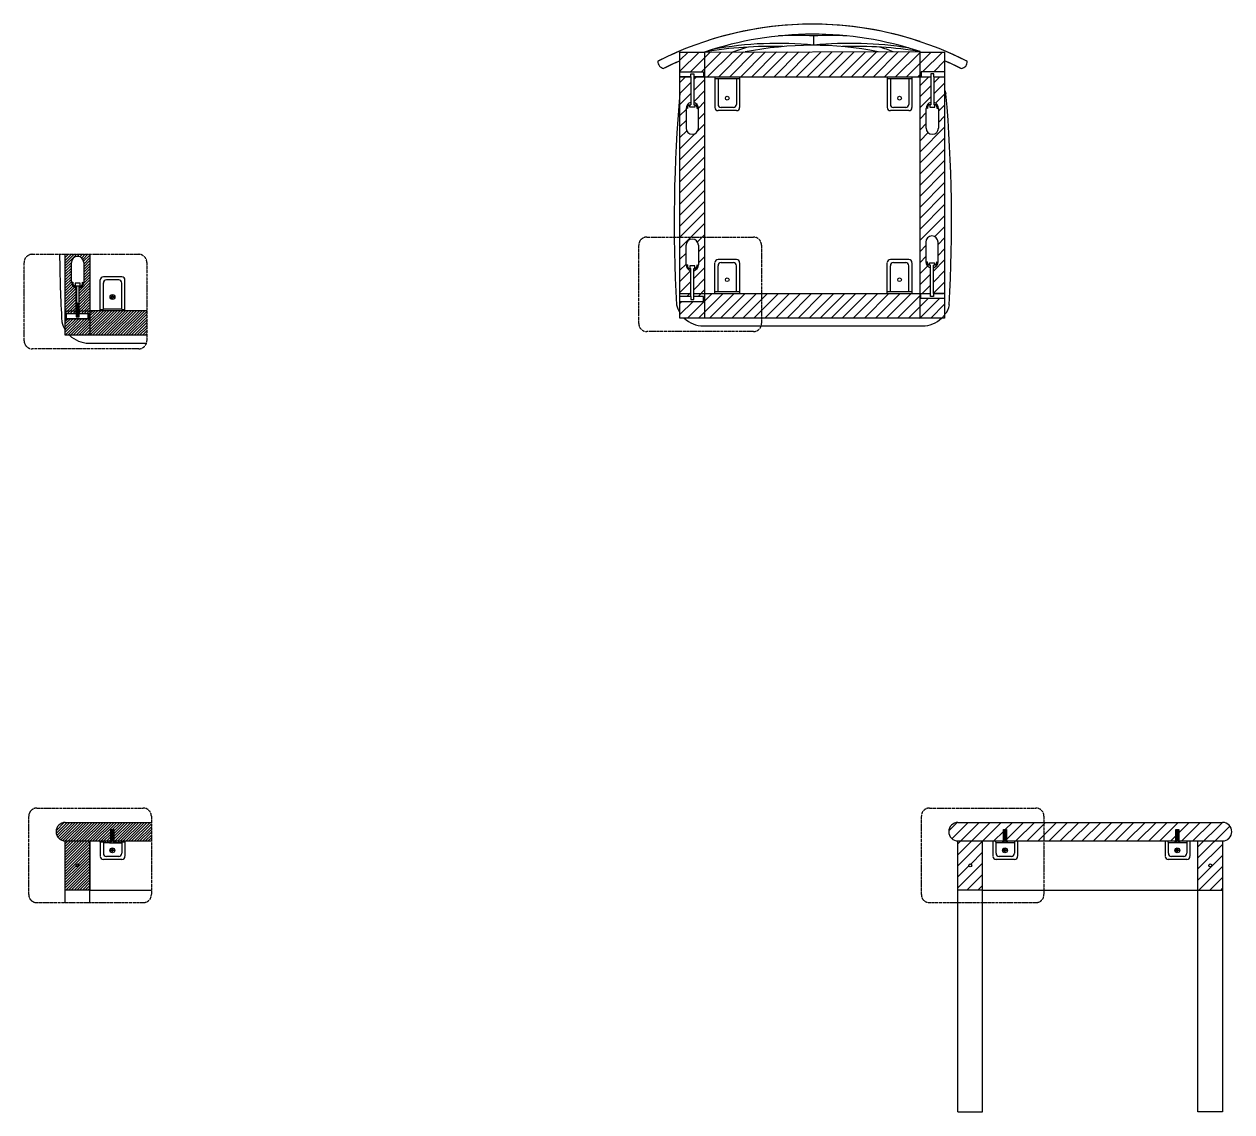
# Model space of a CAD drawing. Header units: millimetres. Extents: x 23410 to 35283, y 8513 to 12646.
# Drawn here: x 30208 to 32170, y 10312 to 12078 of the extents above; entities that cross this region are included whole.
import ezdxf

# ---------------------------------------------------------------- set-up
doc = ezdxf.new("R2010")
doc.units = ezdxf.units.MM
doc.linetypes.add('ACAD_ISO04W100', pattern=[30, 24, -3, 0, -3])
for name, color, linetype in [('A-ELEV-MBE', 7, 'Continuous'), ('A-SECT-MCUT', 7, 'Continuous'), ('IF-DETL', 4, 'Continuous'), ('IF-FURN', 7, 'Continuous'), ('Layer1', 1, 'Continuous'), ('Layer2', 8, 'Continuous'), ('linee sezione', 3, 'ACAD_ISO04W100')]:
    doc.layers.add(name, color=color, linetype=linetype)

msp = doc.modelspace()

# ---------------------------------------------------------------- hatches: boundary and pattern name
at = {"layer": 'IF-DETL'}
h = msp.add_hatch(dxfattribs=at)
h.set_pattern_fill('ANSI31', color=256)
h.paths.add_polyline_path([(30286.7, 11659.3), (30284.8, 11658.3, 0.31827), (30292.3, 11649.6), (30292.3, 11651.1, -0.346306)])
h = msp.add_hatch(dxfattribs=at)
h.set_pattern_fill('ANSI31', color=256, angle=90)
h.paths.add_polyline_path([(30304.7, 11658.3), (30302.7, 11659.3, -0.346306), (30297.1, 11651.1), (30297.1, 11649.6, 0.318271)])
h = msp.add_hatch(dxfattribs=at)
h.set_pattern_fill('ANSI31', color=256)
h.paths.add_polyline_path([(30407.1, 11572.8), (30407.1, 11612.8), (30314.7, 11612.8), (30314.7, 11572.8)])
h = msp.add_hatch(dxfattribs=at)
h.set_pattern_fill('ANSI31', color=256, angle=90)
h.paths.add_polyline_path([(30336.5, 10751.6), (30331.5, 10751.6), (30331.5, 10749.6), (30336.5, 10749.6)])
h.paths.add_polyline_path([(30348.6, 10751.6), (30336.5, 10751.6), (30336.5, 10749.6), (30336.5, 10748.6), (30346.4, 10748.6), (30346.4, 10749.5), (30348.5, 10749.5), (30348.6, 10749.6)])
h.paths.add_polyline_path([(30366.5, 10751.6), (30353.6, 10751.6), (30353.6, 10749.6), (30353.7, 10749.5), (30355.8, 10749.5), (30355.8, 10748.6), (30366.5, 10748.6), (30366.5, 10749.6)])
h.paths.add_polyline_path([(30371.5, 10751.6), (30366.5, 10751.6), (30366.5, 10749.6), (30371.4, 10749.6), (30371.5, 10749.7)])

# ---------------------------------------------------------------- linework, layer by layer
at = {"layer": 'A-ELEV-MBE'}
for p, q in [((31290.9, 11992.8), (31274.8, 11992.8)), ((31309.8, 11992.8), (31295.7, 11992.8)), ((31311.3, 11999.3), (31311.3, 11994.3)), ((31665.3, 11999.3), (31665.3, 11994.3)), ((31666.8, 11992.8), (31680.8, 11992.8)), ((31685.7, 11992.8), (31701.8, 11992.8)), ((31290.9, 11635.8), (31274.8, 11635.8)), ((31309.8, 11635.8), (31295.7, 11635.8)), ((31664.7, 11634.3), (31664.7, 11639.3)), ((31666.2, 11640.8), (31680.3, 11640.8)), ((31685.1, 11640.8), (31701.2, 11640.8)), ((31311.3, 11629.3), (31311.3, 11634.3)), ((30274.7, 11611.3), (30274.7, 11606.3)), ((30292.3, 11607.8), (30276.2, 11607.8)), ((30311.2, 11599.8), (30276.2, 11599.8)), ((30285.9, 11612.8), (30292.3, 11612.8)), ((30297.1, 11612.7), (30303.4, 11612.8)), ((30311.2, 11607.8), (30297.1, 11607.8)), ((30312.7, 11601.3), (30312.7, 11606.3)), ((31764.9, 10671.6), (31724.9, 10671.6))]:
    msp.add_line(p, q, dxfattribs=at)
at = {"layer": 'A-SECT-MCUT'}
msp.add_line((32114.9, 10671.6), (32154.9, 10671.6), dxfattribs=at)
at = {"layer": 'IF-DETL', "linetype": 'Continuous'}
for p, q in [((31273.3, 12019.6), (31286.5, 12032.8)), ((31273.3, 12001.7), (31304.4, 12032.8)), ((31290.4, 12000.8), (31322.4, 12032.8)), ((31313.3, 12005.7), (31340.4, 12032.9)), ((31318.3, 11992.8), (31358.4, 12032.9)), ((31336.3, 11992.8), (31376.4, 12033)), ((31354.3, 11992.8), (31394.4, 12033)), ((31372.2, 11992.8), (31412.4, 12033)), ((31390.2, 11992.8), (31430.4, 12033.1)), ((31408.1, 11992.8), (31448.4, 12033.1)), ((31426.1, 11992.8), (31466.5, 12033.2)), ((31444.1, 11992.8), (31484.5, 12033.2)), ((31462, 11992.8), (31502.5, 12033.3)), ((31480, 11992.8), (31520.5, 12033.3)), ((31497.9, 11992.8), (31538.5, 12033.3)), ((31515.9, 11992.8), (31556.5, 12033.4)), ((31533.9, 11992.8), (31574.5, 12033.4)), ((31551.8, 11992.8), (31592.5, 12033.5)), ((31569.8, 11992.8), (31610.5, 12033.5)), ((31587.7, 11992.8), (31628.5, 12033.6)), ((31605.7, 11992.8), (31646.5, 12033.6)), ((31623.7, 11992.8), (31663.3, 12032.4)), ((31641.6, 11992.8), (31681.6, 12032.8)), ((31663.3, 12032.4), (31663.7, 12032.8)), ((31667.6, 12000.8), (31699.6, 12032.8)), ((31685.5, 12000.8), (31703.3, 12018.6)), ((31273.3, 11983.7), (31282.4, 11992.8)), ((31295.7, 11988.2), (31300.4, 11992.8)), ((31308.4, 12000.8), (31313.3, 12005.7)), ((31659.6, 11992.8), (31663.3, 11996.5)), ((31663.3, 11996.5), (31665.3, 11998.5)), ((31663.3, 11978.6), (31677.5, 11992.8)), ((31685.7, 11983), (31695.5, 11992.8)), ((31273.3, 11965.7), (31290.9, 11983.4)), ((31295.7, 11970.2), (31313.3, 11987.8)), ((31295.7, 11952.3), (31313.3, 11969.8)), ((31663.3, 11960.6), (31680.8, 11978.2)), ((31685.7, 11965), (31703.3, 11982.6)), ((31273.3, 11947.8), (31290.9, 11965.4)), ((31303.3, 11941.9), (31313.3, 11951.9)), ((31663.3, 11942.6), (31680.8, 11960.2)), ((31688.5, 11949.8), (31703.3, 11964.7)), ((31273.3, 11929.8), (31283.3, 11939.8)), ((31303.3, 11923.9), (31313.3, 11933.9)), ((31663.3, 11924.7), (31673.3, 11934.6)), ((31693.3, 11936.7), (31703.3, 11946.7)), ((31273.3, 11911.9), (31283.3, 11921.9)), ((31302.2, 11904.8), (31313.3, 11915.9)), ((31663.3, 11906.7), (31673.3, 11916.7)), ((31663.3, 11870.8), (31703.3, 11910.8)), ((31693.3, 11918.7), (31703.3, 11928.8)), ((31273.3, 11893.9), (31284.4, 11905)), ((31273.3, 11875.9), (31297.9, 11900.6)), ((31273.3, 11858), (31313.3, 11898)), ((31663.3, 11888.8), (31676.6, 11902)), ((31663.3, 11852.8), (31703.3, 11892.8)), ((31273.3, 11840), (31313.3, 11880)), ((31663.3, 11834.9), (31703.3, 11874.9)), ((31273.3, 11822), (31313.3, 11862)), ((31663.3, 11816.9), (31703.3, 11856.9)), ((31273.3, 11804.1), (31313.3, 11844.1)), ((31663.3, 11799), (31703.3, 11839)), ((31273.3, 11786.1), (31313.3, 11826.1)), ((31663.3, 11781), (31703.3, 11821)), ((31273.3, 11768.2), (31313.3, 11808.2)), ((31663.3, 11763), (31703.3, 11803)), ((31273.3, 11750.2), (31313.3, 11790.2)), ((31663.3, 11745.1), (31703.3, 11785.1)), ((31273.3, 11732.2), (31313.3, 11772.2)), ((31273.3, 11714.3), (31313.3, 11754.3)), ((31663.3, 11727.1), (31703.3, 11767.1)), ((31301.7, 11724.7), (31313.3, 11736.3)), ((31687.2, 11733.1), (31703.3, 11749.2)), ((31303.3, 11708.4), (31313.3, 11718.4)), ((31663.3, 11709.2), (31672.7, 11718.5)), ((31692.7, 11720.6), (31703.3, 11731.2)), ((30274.7, 11703.5), (30275.6, 11704.4)), ((30274.7, 11699), (30280.1, 11704.4)), ((30274.7, 11694.5), (30284.6, 11704.4)), ((30274.7, 11690), (30289.1, 11704.4)), ((30274.7, 11685.6), (30293.6, 11704.4)), ((30294.7, 11701.1), (30298, 11704.4)), ((30298.5, 11700.4), (30302.5, 11704.4)), ((30301.3, 11698.7), (30307, 11704.4)), ((30303.3, 11696.2), (30311.5, 11704.4)), ((30304.5, 11693), (30314.7, 11703.1)), ((30304.7, 11688.6), (30314.7, 11698.6)), ((30304.7, 11684.2), (30314.7, 11694.1)), ((31273.3, 11696.3), (31283.3, 11706.4)), ((31303.3, 11690.4), (31313.3, 11700.4)), ((31663.3, 11691.2), (31672.7, 11700.6)), ((31685.1, 11677.1), (31703.3, 11695.3)), ((31692.7, 11702.6), (31703.3, 11713.2)), ((30274.7, 11681.1), (30284.7, 11691.1)), ((30274.7, 11676.6), (30284.7, 11686.6)), ((30274.7, 11672.1), (30284.7, 11682.1)), ((30274.7, 11667.6), (30284.7, 11677.6)), ((30304.7, 11679.7), (30314.7, 11689.6)), ((30304.7, 11675.2), (30314.7, 11685.1)), ((30304.7, 11670.7), (30314.7, 11680.7)), ((30304.7, 11666.2), (30314.7, 11676.2)), ((31273.3, 11678.4), (31283.3, 11688.4)), ((31273.3, 11660.4), (31290.6, 11677.7)), ((31295.3, 11664.5), (31313.3, 11682.4)), ((31663.3, 11673.2), (31675.5, 11685.4)), ((31685.1, 11659.1), (31703.3, 11677.3)), ((30274.7, 11663.1), (30284.7, 11673.1)), ((30274.7, 11658.6), (30284.7, 11668.6)), ((30274.7, 11654.1), (30284.7, 11664.2)), ((30274.7, 11649.6), (30284.7, 11659.7)), ((30274.7, 11645.1), (30285.3, 11655.8)), ((30297.1, 11645.1), (30314.7, 11662.7)), ((30297.1, 11640.6), (30314.7, 11658.2)), ((30304.4, 11656.9), (30314.7, 11667.2)), ((30304.7, 11661.7), (30314.7, 11671.7)), ((31273.3, 11642.4), (31290.9, 11660.1)), ((31295.7, 11646.9), (31313.3, 11664.5)), ((31663.3, 11655.3), (31680.3, 11672.3)), ((31685.1, 11641.2), (31703.3, 11659.4)), ((30274.7, 11640.7), (30287, 11652.9)), ((30274.7, 11636.2), (30289.4, 11650.8)), ((30274.7, 11631.7), (30292.3, 11649.3)), ((30274.7, 11627.2), (30292.3, 11644.8)), ((30274.7, 11622.7), (30292.3, 11640.3)), ((30274.7, 11618.2), (30292.3, 11635.8)), ((30297.1, 11636.2), (30314.7, 11653.7)), ((30299.4, 11650.4), (30297.1, 11648.6)), ((30297.1, 11631.7), (30314.7, 11649.2)), ((30297.1, 11627.2), (30314.7, 11644.7)), ((30297.1, 11622.7), (30314.7, 11640.2)), ((30297.1, 11618.2), (30314.7, 11635.8)), ((31284.6, 11635.8), (31289.6, 11640.8)), ((31285.5, 11600.8), (31325.5, 11640.8)), ((31289.6, 11640.8), (31290.9, 11642.1)), ((31302.6, 11635.8), (31313.3, 11646.5)), ((31303.5, 11600.8), (31343.5, 11640.8)), ((31321.5, 11600.8), (31361.5, 11640.8)), ((31339.4, 11600.8), (31379.4, 11640.8)), ((31357.4, 11600.8), (31397.4, 11640.8)), ((31375.3, 11600.8), (31415.3, 11640.8)), ((31393.3, 11600.8), (31433.3, 11640.8)), ((31411.3, 11600.8), (31451.3, 11640.8)), ((31429.2, 11600.8), (31469.2, 11640.8)), ((31447.2, 11600.8), (31487.2, 11640.8)), ((31465.1, 11600.8), (31505.1, 11640.8)), ((31483.1, 11600.8), (31523.1, 11640.8)), ((31501.1, 11600.8), (31541.1, 11640.8)), ((31519, 11600.8), (31559, 11640.8)), ((31537, 11600.8), (31577, 11640.8)), ((31554.9, 11600.8), (31594.9, 11640.8)), ((31572.9, 11600.8), (31612.9, 11640.8)), ((31590.9, 11600.8), (31630.9, 11640.8)), ((31608.8, 11600.8), (31648.8, 11640.8)), ((31626.8, 11600.8), (31664.7, 11638.7)), ((31666.8, 11640.8), (31680.3, 11654.3)), ((31702.7, 11640.8), (31703.3, 11641.4)), ((30274.7, 11613.7), (30292.3, 11631.3)), ((30278.2, 11612.8), (30292.3, 11626.8)), ((30282.2, 11607.8), (30292.3, 11617.9)), ((30282.7, 11612.8), (30292.3, 11622.4)), ((30297.1, 11613.7), (30314.7, 11631.3)), ((30297.1, 11609.2), (30314.7, 11626.8)), ((30304.6, 11607.8), (30314.7, 11617.8)), ((30305.1, 11612.7), (30314.7, 11622.3)), ((31273.3, 11624.5), (31276.6, 11627.8)), ((31273.3, 11606.5), (31294.6, 11627.8)), ((31644.8, 11600.8), (31676.8, 11632.8)), ((31663.3, 11601.4), (31694.7, 11632.8)), ((31680.7, 11600.8), (31703.3, 11623.4)), ((30274.7, 11609.2), (30278.2, 11612.8)), ((30274.7, 11595.8), (30278.7, 11599.8)), ((30274.7, 11591.3), (30283.2, 11599.8)), ((30274.7, 11586.8), (30287.7, 11599.8)), ((30274.7, 11582.3), (30292.2, 11599.8)), ((30274.7, 11577.8), (30296.6, 11599.8)), ((30274.7, 11573.3), (30301.1, 11599.8)), ((30277.7, 11607.8), (30282.7, 11612.8)), ((30278.6, 11572.8), (30305.6, 11599.8)), ((30283.1, 11572.8), (30310.1, 11599.8)), ((30286.7, 11607.8), (30292.3, 11613.4)), ((30287.6, 11572.8), (30314.7, 11599.8)), ((30291.2, 11607.8), (30292.3, 11608.9)), ((30300.2, 11607.8), (30305.1, 11612.7)), ((30309.1, 11607.8), (30314.1, 11612.8)), ((30312.7, 11606.8), (30314.7, 11608.8)), ((30312.7, 11602.3), (30314.7, 11604.3)), ((30314.7, 11613.8), (30313.4, 11612.8)), ((31662.7, 11600.8), (31663.3, 11601.4)), ((31698.6, 11600.8), (31703.3, 11605.5)), ((30292.1, 11572.8), (30314.7, 11595.3)), ((30296.6, 11572.8), (30314.7, 11590.9)), ((30301.1, 11572.8), (30314.7, 11586.4)), ((30305.6, 11572.8), (30314.7, 11581.9)), ((30310.1, 11572.8), (30314.7, 11577.4)), ((30314.5, 11572.8), (30314.7, 11572.9)), ((30259.8, 10768.1), (30273.1, 10781.5)), ((30259.9, 10763.8), (30277.7, 10781.6)), ((30261, 10760.4), (30282.2, 10781.6)), ((30262.6, 10775.4), (30265.8, 10778.7)), ((30262.7, 10757.6), (30286.7, 10781.6)), ((30264.8, 10755.2), (30291.2, 10781.6)), ((30267.5, 10753.4), (30295.7, 10781.6)), ((30270.7, 10752.1), (30300.2, 10781.6)), ((30274.6, 10751.6), (30304.6, 10781.6)), ((30279.1, 10751.6), (30309.1, 10781.6)), ((30283.6, 10751.6), (30313.6, 10781.6)), ((30288.1, 10751.6), (30318.1, 10781.6)), ((30292.6, 10751.6), (30322.6, 10781.6)), ((30297.1, 10751.6), (30327.1, 10781.6)), ((30301.6, 10751.6), (30331.6, 10781.6)), ((30306.1, 10751.6), (30336.1, 10781.6)), ((30310.6, 10751.6), (30340.6, 10781.6)), ((30315.1, 10751.6), (30345.1, 10781.6)), ((30319.5, 10751.6), (30349.5, 10781.6)), ((30324, 10751.6), (30354, 10781.6)), ((30328.5, 10751.6), (30358.5, 10781.6)), ((30351.5, 10770.1), (30363, 10781.6)), ((30353.6, 10754.2), (30381, 10781.6)), ((30353.6, 10763.2), (30372, 10781.6)), ((30353.6, 10758.7), (30376.5, 10781.6)), ((30353.6, 10767.7), (30367.5, 10781.6)), ((30355.5, 10751.6), (30385.5, 10781.6)), ((30360, 10751.6), (30390, 10781.6)), ((30364.4, 10751.6), (30394.4, 10781.6)), ((30368.9, 10751.6), (30398.9, 10781.6)), ((30373.4, 10751.6), (30403.4, 10781.6)), ((30377.9, 10751.6), (30407.9, 10781.6)), ((30382.4, 10751.6), (30412.4, 10781.6)), ((30386.9, 10751.6), (30414.5, 10779.2)), ((30391.4, 10751.6), (30414.5, 10774.7)), ((31710, 10768), (31723.5, 10781.5)), ((31715.1, 10755.2), (31741.5, 10781.6)), ((31724.9, 10729.1), (31777.4, 10781.6)), ((31729.4, 10751.6), (31759.4, 10781.6)), ((31765.4, 10751.6), (31795.4, 10781.6)), ((31801.8, 10770.1), (31813.3, 10781.6)), ((31803.8, 10754.1), (31831.3, 10781.6)), ((31819.2, 10751.6), (31849.2, 10781.6)), ((31837.2, 10751.6), (31867.2, 10781.6)), ((31855.2, 10751.6), (31885.2, 10781.6)), ((31873.1, 10751.6), (31903.1, 10781.6)), ((31891.1, 10751.6), (31921.1, 10781.6)), ((31909.1, 10751.6), (31939.1, 10781.6)), ((31927, 10751.6), (31957, 10781.6)), ((31945, 10751.6), (31975, 10781.6)), ((31962.9, 10751.6), (31992.9, 10781.6)), ((31980.9, 10751.6), (32010.9, 10781.6)), ((31998.9, 10751.6), (32028.9, 10781.6)), ((32016.8, 10751.6), (32046.8, 10781.6)), ((32034.8, 10751.6), (32064.8, 10781.6)), ((32052.7, 10751.6), (32082.7, 10781.6)), ((32083.8, 10764.7), (32100.7, 10781.6)), ((32088.7, 10751.6), (32118.7, 10781.6)), ((32106.6, 10751.6), (32136.6, 10781.6)), ((32114.9, 10741.9), (32154.6, 10781.6)), ((32114.9, 10723.9), (32166.8, 10775.8)), ((30333, 10751.6), (30348.6, 10767.1)), ((30337.5, 10751.6), (30348.6, 10762.6)), ((30342, 10751.6), (30348.6, 10758.1)), ((30346.5, 10751.6), (30348.6, 10753.6)), ((30395.9, 10751.6), (30414.5, 10770.2)), ((30400.4, 10751.6), (30414.5, 10765.7)), ((30404.9, 10751.6), (30414.5, 10761.2)), ((30409.3, 10751.6), (30414.5, 10756.7)), ((31783.3, 10751.6), (31798.8, 10767)), ((32070.7, 10751.6), (32078.8, 10759.7)), ((32162.6, 10753.7), (32167.8, 10758.9)), ((30274.7, 10747.1), (30279.1, 10751.6)), ((30274.7, 10742.6), (30283.6, 10751.6)), ((30274.7, 10738.1), (30288.1, 10751.6)), ((30274.7, 10733.6), (30292.6, 10751.6)), ((30274.7, 10729.2), (30297.1, 10751.6)), ((30274.7, 10724.7), (30301.6, 10751.6)), ((30274.7, 10720.2), (30306.1, 10751.6)), ((30274.7, 10715.7), (30310.6, 10751.6)), ((30274.7, 10711.2), (30314.7, 10751.2)), ((30274.7, 10706.7), (30314.7, 10746.7)), ((30274.7, 10702.2), (30314.7, 10742.2)), ((30274.7, 10697.7), (30314.7, 10737.7)), ((30295.5, 10714.1), (30314.7, 10733.2)), ((30314.7, 10737.7), (30314.7, 10737.7)), ((30314.7, 10733.2), (30314.7, 10733.2)), ((30371.4, 10749.6), (30371.5, 10749.7)), ((30413.8, 10751.6), (30414.5, 10752.2)), ((31724.9, 10747), (31729.4, 10751.6)), ((31724.9, 10711.1), (31764.9, 10751.1)), ((31745.8, 10714.1), (31764.9, 10733.2)), ((32114.9, 10706), (32154.9, 10746)), ((30274.7, 10684.3), (30314.7, 10724.3)), ((30274.7, 10679.8), (30314.7, 10719.8)), ((30274.7, 10675.3), (30314.7, 10715.3)), ((30297, 10711), (30314.7, 10728.7)), ((30314.7, 10728.7), (30314.7, 10728.7)), ((30314.7, 10719.8), (30314.7, 10719.8)), ((30314.7, 10715.3), (30314.7, 10715.3)), ((31724.9, 10675.2), (31764.9, 10715.2)), ((32114.9, 10688), (32154.9, 10728)), ((30274.7, 10693.2), (30292.4, 10711)), ((30274.7, 10688.7), (30295.5, 10709.5)), ((30275.5, 10671.6), (30314.7, 10710.8)), ((30280, 10671.6), (30314.7, 10706.3)), ((30284.4, 10671.6), (30314.7, 10701.8)), ((30288.9, 10671.6), (30314.7, 10697.3)), ((30314.7, 10710.8), (30314.7, 10710.8)), ((31724.9, 10693.2), (31742.7, 10710.9)), ((31739.2, 10671.6), (31764.9, 10697.2)), ((32116.4, 10671.6), (32154.9, 10710.1)), ((30293.4, 10671.6), (30314.7, 10692.8)), ((30297.9, 10671.6), (30314.7, 10688.3)), ((30302.4, 10671.6), (30314.7, 10683.8)), ((30306.9, 10671.6), (30314.7, 10679.4)), ((30311.4, 10671.6), (30314.7, 10674.9)), ((30314.7, 10674.9), (30314.7, 10674.9)), ((31757.2, 10671.6), (31764.9, 10679.3)), ((32134.4, 10671.6), (32154.9, 10692.1)), ((32152.3, 10671.6), (32154.9, 10674.1))]:
    msp.add_line(p, q, dxfattribs=at)
at = {"layer": 'IF-FURN'}
for p, q in [((31273.3, 12032.8), (31313.3, 12032.8)), ((31273.3, 11992.8), (31273.3, 12032.8)), ((31313.3, 12032.8), (31663.3, 12033.6)), ((31313.3, 12032.8), (31313.3, 12018)), ((31313.3, 12032.8), (31313.3, 11600.8)), ((31313.3, 12032.8), (31313.3, 11992.8)), ((31663.3, 11600.8), (31663.3, 12033.7)), ((31663.3, 12032.8), (31703.3, 12032.8)), ((31663.3, 11992.8), (31663.3, 12032.8)), ((31703.3, 12032.8), (31703.3, 11992.8)), ((31273.3, 11600.8), (31273.3, 12018.3)), ((31703.3, 12018.6), (31703.3, 11600.8)), ((31273.3, 11992.8), (31290.9, 11992.8)), ((31290.9, 11992.8), (31273.3, 11992.8)), ((31273.4, 12000.8), (31311.3, 12000.8)), ((31290.9, 11992.8), (31290.9, 11951)), ((31313.3, 11992.8), (31295.7, 11992.8)), ((31295.7, 11992.8), (31295.7, 11951)), ((31295.7, 11992.8), (31680.8, 11992.8)), ((31311.3, 12000.8), (31311.3, 11992.8)), ((31703.2, 12000.8), (31665.3, 12000.8)), ((31665.3, 12000.8), (31665.3, 11992.8)), ((31680.8, 11992.8), (31680.8, 11951)), ((31685.7, 11992.8), (31685.7, 11951)), ((31685.7, 11992.8), (31703.3, 11992.8)), ((31283.3, 11941.3), (31283.3, 11909.4)), ((31303.3, 11909.4), (31303.3, 11941.3)), ((31673.3, 11909.4), (31673.3, 11941.3)), ((31693.3, 11941.3), (31693.3, 11909.4)), ((31283.3, 11687.3), (31283.3, 11719.2)), ((31303.3, 11719.2), (31303.3, 11687.3)), ((31672.7, 11724.2), (31672.7, 11692.3)), ((31692.7, 11692.3), (31692.7, 11724.2)), ((30274.7, 11572.8), (30274.7, 11704.4)), ((30314.7, 11704.4), (30314.7, 11572.8)), ((30284.7, 11659.3), (30284.7, 11691.1)), ((30304.7, 11691.1), (30304.7, 11659.3)), ((31290.9, 11635.8), (31290.9, 11677.6)), ((31295.7, 11635.8), (31295.7, 11677.6)), ((31680.3, 11640.8), (31680.3, 11682.6)), ((31685.1, 11640.8), (31685.1, 11682.6)), ((30292.3, 11607.8), (30292.3, 11649.6)), ((30297.1, 11607.8), (30297.1, 11649.6)), ((31273.3, 11640.8), (31290.9, 11640.8)), ((31274.8, 11635.8), (31273.3, 11635.8)), ((31295.7, 11640.8), (31680.3, 11640.8)), ((31311.3, 11635.8), (31309.8, 11635.8)), ((31311.3, 11627.8), (31311.3, 11635.8)), ((31664.7, 11632.8), (31664.7, 11640.8)), ((31703.3, 11640.8), (31685.1, 11640.8)), ((31273.4, 11627.8), (31311.3, 11627.8)), ((31702.6, 11632.8), (31664.7, 11632.8)), ((30274.7, 11612.8), (30292.3, 11612.8)), ((30276.2, 11607.8), (30274.7, 11607.8)), ((30274.8, 11599.8), (30312.7, 11599.8)), ((30297.1, 11612.7), (30314.7, 11612.8)), ((30312.7, 11607.8), (30311.2, 11607.8)), ((30312.7, 11599.8), (30312.7, 11607.8)), ((30407.1, 11612.8), (30314.7, 11612.8)), ((31703.3, 11600.8), (31273.3, 11600.8)), ((30407.1, 11572.8), (30274.7, 11572.8)), ((30274.7, 10781.6), (30414.5, 10781.6)), ((31724.9, 10781.6), (32154.9, 10781.6)), ((30348.6, 10769.3), (30348.6, 10770.1)), ((30348.6, 10770.1), (30353.6, 10770.1)), ((30348.6, 10751.6), (30348.6, 10769.3)), ((30353.6, 10770.1), (30353.6, 10751.6)), ((31798.8, 10769.3), (31798.8, 10770.1)), ((31798.8, 10770.1), (31803.8, 10770.1)), ((31798.8, 10751.6), (31798.8, 10769.3)), ((31803.8, 10770.1), (31803.8, 10751.6)), ((32078.8, 10769.3), (32078.8, 10770.1)), ((32078.8, 10770.1), (32083.8, 10770.1)), ((32078.8, 10751.6), (32078.8, 10769.3)), ((32083.8, 10770.1), (32083.8, 10751.6)), ((30274.7, 10671.6), (30274.7, 10751.6)), ((30274.7, 10751.6), (30348.6, 10751.6)), ((30314.7, 10751.6), (30348.6, 10751.6)), ((30314.7, 10671.6), (30314.7, 10751.6)), ((30314.7, 10751.6), (30314.7, 10671.6)), ((30353.6, 10751.6), (30414.5, 10751.6)), ((30353.6, 10751.6), (30414.5, 10751.6)), ((31724.9, 10311.6), (31724.9, 10751.6)), ((31724.9, 10751.6), (31798.8, 10751.6)), ((31764.9, 10311.6), (31764.9, 10751.6)), ((31803.8, 10751.6), (32078.8, 10751.6)), ((32083.8, 10751.6), (32154.9, 10751.6)), ((32114.9, 10311.6), (32114.9, 10751.6)), ((32154.9, 10751.6), (32154.9, 10311.6)), ((30314.7, 10671.6), (30274.7, 10671.6)), ((31724.9, 10311.6), (31764.9, 10311.6)), ((32154.9, 10311.6), (32114.9, 10311.6))]:
    msp.add_line(p, q, dxfattribs=at)
for points in [[(30274.7, 10751.6), (30348.6, 10751.6)], [(30353.6, 10751.6), (30414.5, 10751.6)]]:
    msp.add_lwpolyline(points, dxfattribs=at)
for centre in [(30294.7, 10711.8), (31744.9, 10711.8), (32134.9, 10711.8)]:
    msp.add_circle(centre, 2.41, dxfattribs=at)
for centre, radius, start, end in [((31293.3, 11941.3), 10, 103.9585, 180), ((31293.3, 11941.3), 10, 0, 76.0416), ((31683.3, 11941.3), 10, 103.9584, 180), ((31683.3, 11941.3), 10, 0, 76.0415), ((31293.3, 11909.4), 10, 180, 0), ((31683.3, 11909.4), 10, 180, 0), ((31682.7, 11724.2), 10, 0, 180), ((31293.3, 11719.2), 10, 0, 180), ((30294.7, 11691.1), 10, 0, 180), ((31293.3, 11687.3), 10, 180, 256.0415), ((31293.3, 11687.3), 10, 283.9584, 360), ((31682.7, 11692.3), 10, 180, 256.0416), ((31682.7, 11692.3), 10, 283.9585, 0), ((30294.7, 11659.3), 10, 180, 256.0415), ((30294.7, 11659.3), 10, 283.9584, 360), ((30274.7, 10766.6), 15, 90, 270), ((31724.9, 10766.6), 15, 90, 270), ((32154.9, 10766.6), 15, 270, 90)]:
    msp.add_arc(centre, radius, start, end, dxfattribs=at)
at = {"layer": 'Layer1'}
for p, q in [((31490.8, 12044.1), (31490.8, 12059.1)), ((31313.3, 12032.8), (31327.5, 12037.4)), ((31311.3, 11588), (31667.3, 11588)), ((30312.7, 11559.9), (30406.4, 11559.9)), ((30274.7, 10651.3), (30274.7, 10671.6)), ((30314.7, 10671.6), (30414.5, 10671.6)), ((30314.7, 10651.3), (30314.7, 10671.6)), ((30314.7, 10671.6), (30414.5, 10671.6)), ((31764.9, 10671.6), (32114.9, 10671.6))]:
    msp.add_line(p, q, dxfattribs=at)
for centre, radius, start, end in [((31488.3, 11524.5), 553.7, 63.0336, 116.9664), ((31488.7, 11524.5), 553.7, 71.6203, 108.4709), ((31489.5, 11513.4), 548.5, 71.5291, 108.742), ((31489.5, 11513.4), 548.5, 71.5336, 108.7416), ((31462, 11601.4), 458.6, 86.3915, 93.6085), ((31517.6, 11669.4), 390.6, 86.077, 93.923), ((31488.7, 11524.5), 553.7, 112.8964, 116.9664), ((31420.6, 11416.6), 625.5, 88.1676, 99.8816), ((31432.6, 11467.7), 579.3, 84.2275, 100.4448), ((31575.6, 11385), 683.3, 106.2309, 108.5266), ((31488.7, 11490.2), 553.7, 78.885, 101.388), ((31549.9, 11442.5), 604.5, 80.9998, 95.6037), ((31559.9, 11407.2), 634.9, 80.6324, 92.0248), ((31480.2, 11654.8), 403.6, 69.7739, 73.0999), ((31488.7, 11524.5), 553.7, 63.0336, 67.1974), ((31247.9, 12016.8), 10.4, 173.2533, 265.9558), ((31494, 11494.6), 568.6, 112.8402, 115.8189), ((31488.3, 11508.2), 553.7, 112.8447, 115.8589), ((31482.6, 11494.6), 568.6, 64.1811, 67.1598), ((31488.3, 11508.2), 553.7, 64.1411, 67.1503), ((31729.5, 12016.8), 10.4, 274.0442, 6.7467), ((31689, 11962.5), 16.7, 7.8692, 31.2536), ((33639.1, 11755.1), 2375.2, 174.8998, 183.1992), ((29313.1, 11755.6), 2401.5, 356.8235, 4.997), ((32640.5, 11727.1), 2375.2, 180.5461, 183.1992), ((31305.5, 11631.1), 38.8, 192.7259, 214.0493), ((31312.2, 11634), 46, 194.4084, 212.3669), ((31680, 11627.5), 31.4, 317.9285, 350.906), ((31312.2, 11634), 46, 226.1839, 268.9155), ((31666.4, 11634), 46, 271.0845, 313.8161), ((30306.9, 11603.1), 38.8, 192.7259, 214.0493), ((30313.6, 11606), 46, 194.4084, 212.3669), ((30313.6, 11606), 46, 226.1839, 268.9155)]:
    msp.add_arc(centre, radius, start, end, dxfattribs=at)
at = {"layer": 'Layer2'}
for p, q in [((31290.9, 11992.8), (31290.9, 11997.8)), ((31290.9, 11997.8), (31295.7, 11997.8)), ((31295.7, 11997.8), (31295.7, 11992.8)), ((31330.1, 11992.8), (31330.1, 11942.8)), ((31330.1, 11989.8), (31370.1, 11989.8)), ((31335.1, 11989.8), (31335.1, 11947.8)), ((31365.1, 11989.8), (31365.1, 11947.8)), ((31370.1, 11992.8), (31370.1, 11942.8)), ((31610.1, 11992.8), (31610.1, 11942.8)), ((31610.1, 11989.8), (31610.1, 11989.8)), ((31610.1, 11989.8), (31650.1, 11989.8)), ((31615.1, 11989.8), (31615.1, 11947.8)), ((31645.1, 11989.8), (31645.1, 11947.8)), ((31650.1, 11992.8), (31650.1, 11942.8)), ((31685.7, 11997.8), (31680.8, 11997.8)), ((31680.8, 11997.8), (31680.8, 11992.8)), ((31685.7, 11992.8), (31685.7, 11997.8)), ((31290.9, 11951), (31290.9, 11947.2)), ((31295.7, 11951), (31295.7, 11947.2)), ((31680.8, 11951), (31680.8, 11947.2)), ((31685.7, 11951), (31685.7, 11947.2)), ((31285.3, 11941.3), (31283.4, 11942.3)), ((31287.3, 11947.2), (31290.9, 11947.2)), ((31289.3, 11943.2), (31289.3, 11947.2)), ((31297.3, 11943.2), (31289.3, 11943.2)), ((31295.7, 11947.2), (31299.3, 11947.2)), ((31297.3, 11947.2), (31297.3, 11943.2)), ((31301.3, 11941.3), (31303.3, 11942.3)), ((31365.1, 11937.8), (31335.1, 11937.8)), ((31360.1, 11942.8), (31340.1, 11942.8)), ((31645.1, 11937.8), (31615.1, 11937.8)), ((31640.1, 11942.8), (31620.1, 11942.8)), ((31675.3, 11941.3), (31673.3, 11942.3)), ((31680.8, 11947.2), (31677.3, 11947.2)), ((31679.3, 11947.2), (31679.3, 11943.2)), ((31679.3, 11943.2), (31687.3, 11943.2)), ((31689.3, 11947.2), (31685.7, 11947.2)), ((31687.3, 11943.2), (31687.3, 11947.2)), ((31691.3, 11941.3), (31693.2, 11942.3)), ((31365.1, 11695.8), (31335.1, 11695.8)), ((31645.1, 11695.8), (31615.1, 11695.8)), ((31285.3, 11687.3), (31283.4, 11686.4)), ((31287.3, 11681.5), (31290.9, 11681.5)), ((31297.3, 11685.5), (31289.3, 11685.5)), ((31289.3, 11685.5), (31289.3, 11681.5)), ((31290.9, 11677.6), (31290.9, 11681.5)), ((31295.7, 11681.5), (31299.3, 11681.5)), ((31295.7, 11677.6), (31295.7, 11681.5)), ((31297.3, 11681.5), (31297.3, 11685.5)), ((31301.3, 11687.3), (31303.3, 11686.4)), ((31330.1, 11640.8), (31330.1, 11690.8)), ((31335.1, 11643.8), (31335.1, 11685.8)), ((31360.1, 11690.8), (31340.1, 11690.8)), ((31365.1, 11643.8), (31365.1, 11685.8)), ((31370.1, 11690.8), (31370.1, 11640.8)), ((31610.1, 11640.8), (31610.1, 11690.8)), ((31615.1, 11643.8), (31615.1, 11685.8)), ((31640.1, 11690.8), (31620.1, 11690.8)), ((31645.1, 11643.8), (31645.1, 11685.8)), ((31650.1, 11690.8), (31650.1, 11640.8)), ((31674.7, 11692.3), (31672.7, 11691.4)), ((31680.3, 11686.5), (31676.7, 11686.5)), ((31678.7, 11686.5), (31678.7, 11690.5)), ((31678.7, 11690.5), (31686.7, 11690.5)), ((31680.3, 11682.6), (31680.3, 11686.5)), ((31688.7, 11686.5), (31685.1, 11686.5)), ((31685.1, 11682.6), (31685.1, 11686.5)), ((31686.7, 11690.5), (31686.7, 11686.5)), ((31690.7, 11692.3), (31692.6, 11691.4)), ((30286.7, 11659.3), (30284.8, 11658.3)), ((30298.7, 11657.4), (30290.7, 11657.4)), ((30290.7, 11657.4), (30290.7, 11653.4)), ((30298.7, 11653.4), (30298.7, 11657.4)), ((30302.7, 11659.3), (30304.7, 11658.3)), ((30331.5, 11612.8), (30331.5, 11662.8)), ((30366.5, 11667.8), (30336.5, 11667.8)), ((30336.5, 11614.8), (30336.5, 11657.8)), ((30361.5, 11662.8), (30341.5, 11662.8)), ((30366.5, 11614.8), (30366.5, 11657.8)), ((30371.5, 11612.8), (30371.5, 11662.8)), ((30288.7, 11653.4), (30300.7, 11653.4)), ((30292.3, 11649.6), (30292.3, 11653.4)), ((30292.7, 11653.4), (30292.7, 11602.8)), ((30296.7, 11653.4), (30296.7, 11602.8)), ((30297.1, 11649.6), (30297.1, 11653.4)), ((30351, 11635.5), (30349, 11635.5)), ((30349, 11635.5), (30349, 11634.5)), ((30351, 11637.5), (30352, 11637.5)), ((30351, 11635.5), (30351, 11637.5)), ((30352, 11635.5), (30352, 11637.5)), ((30354, 11635.5), (30352, 11635.5)), ((30354, 11635.5), (30354, 11634.5)), ((31290.9, 11635.8), (31290.9, 11630.9)), ((31295.7, 11630.9), (31295.7, 11635.8)), ((31330.1, 11643.8), (31370.1, 11643.8)), ((31610.1, 11643.8), (31650.1, 11643.8)), ((31680.3, 11635.9), (31680.3, 11640.8)), ((31685.1, 11635.9), (31680.3, 11635.9)), ((31685.1, 11640.8), (31685.1, 11635.9)), ((30292.3, 11626), (30297.1, 11624.6)), ((30292.3, 11624.5), (30297.1, 11623.1)), ((30292.3, 11623), (30297.1, 11621.6)), ((30292.3, 11621.5), (30297.1, 11620.1)), ((30292.3, 11620), (30297.1, 11618.6)), ((30292.3, 11618.5), (30297.1, 11617.1)), ((30292.3, 11617), (30297.1, 11615.6)), ((30336.5, 11615.8), (30366.5, 11615.8)), ((30349, 11634.5), (30351, 11634.5)), ((30351, 11634.5), (30351, 11632.5)), ((30351, 11632.5), (30352, 11632.5)), ((30352, 11632.5), (30352, 11634.5)), ((30354, 11634.5), (30352, 11634.5)), ((31290.9, 11630.9), (31295.7, 11630.9)), ((30276.2, 11607.8), (30274.7, 11606.3)), ((30276.2, 11599.8), (30274.7, 11601.3)), ((30276.2, 11607.8), (30276.2, 11599.8)), ((30292.3, 11615.5), (30297.1, 11614.1)), ((30292.3, 11614), (30297.1, 11612.6)), ((30292.3, 11612.5), (30297.1, 11611.1)), ((30292.3, 11611), (30297.1, 11609.6)), ((30292.3, 11609.5), (30297.1, 11608.1)), ((30292.3, 11608), (30297.1, 11606.6)), ((30292.3, 11607.8), (30292.3, 11602.8)), ((30292.3, 11606.5), (30297.1, 11605.1)), ((30292.3, 11605), (30297.1, 11603.6)), ((30292.3, 11602.8), (30297.1, 11602.8)), ((30297.1, 11602.8), (30297.1, 11607.8)), ((30311.2, 11607.8), (30312.7, 11606.3)), ((30311.2, 11607.8), (30311.2, 11599.8)), ((30311.2, 11599.8), (30312.7, 11601.3)), ((30331.5, 11614.8), (30336.5, 11614.8)), ((30366.5, 11614.8), (30371.5, 11614.8)), ((30348.6, 10769.3), (30353.6, 10767.9)), ((30348.6, 10767.8), (30353.6, 10766.3)), ((30348.6, 10766.2), (30353.6, 10764.7)), ((30348.6, 10764.6), (30353.6, 10763.2)), ((30348.6, 10763.1), (30353.6, 10761.6)), ((30348.6, 10761.5), (30353.6, 10760)), ((30348.6, 10761.5), (30353.6, 10760)), ((30348.6, 10759.9), (30353.6, 10758.5)), ((30348.6, 10758.4), (30353.6, 10756.9)), ((30348.6, 10756.8), (30353.6, 10755.3)), ((30348.6, 10755.2), (30353.6, 10753.8)), ((30348.6, 10753.7), (30353.6, 10752.2)), ((30331.5, 10749.6), (30331.5, 10751.6)), ((30331.5, 10751.6), (30331.5, 10726.6)), ((30336.5, 10749.6), (30331.5, 10749.6)), ((30336.5, 10749.6), (30336.5, 10751.6)), ((30336.5, 10749.6), (30336.5, 10731.6)), ((30349.6, 10748.6), (30336.5, 10748.6)), ((30346.4, 10748.6), (30346.4, 10749.5)), ((30346.4, 10749.5), (30348.5, 10749.5)), ((30348.5, 10749.5), (30349.6, 10750.7)), ((30348.6, 10751.6), (30348.6, 10749.6)), ((30350.6, 10736.8), (30348.6, 10736.8)), ((30348.6, 10736.8), (30348.6, 10735.8)), ((30348.6, 10735.8), (30350.6, 10735.8)), ((30350.6, 10748.6), (30351.1, 10749.1)), ((30350.6, 10738.8), (30351.6, 10738.8)), ((30350.6, 10736.8), (30350.6, 10738.8)), ((30350.6, 10735.8), (30350.6, 10733.8)), ((30350.6, 10733.8), (30351.6, 10733.8)), ((30351.1, 10749.1), (30351.6, 10748.6)), ((30351.6, 10736.8), (30351.6, 10738.8)), ((30353.6, 10736.8), (30351.6, 10736.8)), ((30351.6, 10733.8), (30351.6, 10735.8)), ((30353.6, 10735.8), (30351.6, 10735.8)), ((30353.7, 10749.5), (30352.5, 10750.7)), ((30366.5, 10748.6), (30352.7, 10748.6)), ((30353.6, 10751.6), (30353.6, 10749.6)), ((30353.6, 10736.8), (30353.6, 10735.8)), ((30355.8, 10749.5), (30353.7, 10749.5)), ((30355.8, 10748.6), (30355.8, 10749.5)), ((30366.5, 10751.6), (30366.5, 10731.6)), ((30366.5, 10749.6), (30366.5, 10751.6)), ((30371.5, 10749.6), (30366.5, 10749.6)), ((30366.5, 10749.6), (30366.5, 10748.6)), ((30371.5, 10751.6), (30371.5, 10749.6)), ((30371.5, 10751.6), (30371.5, 10726.6)), ((31781.7, 10751.6), (31781.7, 10726.6)), ((31786.7, 10749.6), (31786.7, 10751.6)), ((31786.7, 10749.6), (31786.7, 10731.6)), ((31816.7, 10748.6), (31786.7, 10748.6)), ((31796.6, 10748.6), (31796.6, 10749.5)), ((31796.6, 10749.5), (31798.7, 10749.5)), ((31798.7, 10749.5), (31799.8, 10750.7)), ((31800.8, 10736.8), (31798.8, 10736.8)), ((31798.8, 10736.8), (31798.8, 10735.8)), ((31798.8, 10735.8), (31800.8, 10735.8)), ((31800.8, 10738.8), (31801.8, 10738.8)), ((31800.8, 10736.8), (31800.8, 10738.8)), ((31800.8, 10735.8), (31800.8, 10733.8)), ((31800.8, 10733.8), (31801.8, 10733.8)), ((31801.8, 10736.8), (31801.8, 10738.8)), ((31803.8, 10736.8), (31801.8, 10736.8)), ((31801.8, 10733.8), (31801.8, 10735.8)), ((31803.8, 10735.8), (31801.8, 10735.8)), ((31803.9, 10749.5), (31802.8, 10750.7)), ((31803.8, 10736.8), (31803.8, 10735.8)), ((31806, 10749.5), (31803.9, 10749.5)), ((31806, 10748.6), (31806, 10749.5)), ((31816.7, 10751.6), (31816.7, 10731.6)), ((31821.7, 10751.6), (31821.7, 10726.6)), ((32061.7, 10751.6), (32061.7, 10726.6)), ((32066.7, 10749.6), (32066.7, 10751.6)), ((32066.7, 10749.6), (32066.7, 10731.6)), ((32096.7, 10748.6), (32066.7, 10748.6)), ((32076.6, 10748.6), (32076.6, 10749.5)), ((32076.6, 10749.5), (32078.7, 10749.5)), ((32078.7, 10749.5), (32079.8, 10750.7)), ((32080.8, 10736.8), (32078.8, 10736.8)), ((32078.8, 10736.8), (32078.8, 10735.8)), ((32078.8, 10735.8), (32080.8, 10735.8)), ((32080.8, 10738.8), (32081.8, 10738.8)), ((32080.8, 10736.8), (32080.8, 10738.8)), ((32080.8, 10735.8), (32080.8, 10733.8)), ((32080.8, 10733.8), (32081.8, 10733.8)), ((32081.8, 10736.8), (32081.8, 10738.8)), ((32083.8, 10736.8), (32081.8, 10736.8)), ((32081.8, 10733.8), (32081.8, 10735.8)), ((32083.8, 10735.8), (32081.8, 10735.8)), ((32083.9, 10749.5), (32082.8, 10750.7)), ((32083.8, 10736.8), (32083.8, 10735.8)), ((32086, 10749.5), (32083.9, 10749.5)), ((32086, 10748.6), (32086, 10749.5)), ((32096.7, 10751.6), (32096.7, 10731.6)), ((32101.7, 10751.6), (32101.7, 10726.6)), ((30366.5, 10721.6), (30336.5, 10721.6)), ((30341.5, 10726.6), (30361.5, 10726.6)), ((31816.7, 10721.6), (31786.7, 10721.6)), ((31791.7, 10726.6), (31811.7, 10726.6)), ((32096.7, 10721.6), (32066.7, 10721.6)), ((32071.7, 10726.6), (32091.7, 10726.6))]:
    msp.add_line(p, q, dxfattribs=at)
at = {"layer": 'Layer2', "linetype": 'Continuous'}
for p, q in [((31821.7, 10749.6), (31821.7, 10749.7)), ((32101.7, 10749.6), (32101.7, 10749.7))]:
    msp.add_line(p, q, dxfattribs=at)
at = {"layer": 'Layer2'}
for points in [[(30349.6, 10770.1), (30349.6, 10750.7)], [(30352.5, 10750.7), (30352.5, 10770.1)], [(31799.8, 10770.1), (31799.8, 10750.7)], [(31802.8, 10750.7), (31802.8, 10770.1)], [(32079.8, 10770.1), (32079.8, 10750.7)], [(32082.8, 10750.7), (32082.8, 10770.1)], [(30346.4, 10748.6), (30350.6, 10748.6)], [(30351.6, 10748.6), (30366.5, 10748.6)]]:
    msp.add_lwpolyline(points, dxfattribs=at)
for centre, radius in [((31350.1, 11958), 3), ((31630.1, 11958), 3), ((31350.1, 11663), 3), ((31630.1, 11663), 3), ((30351.5, 11635), 4), ((30351.1, 10736.3), 4), ((31801.3, 10736.3), 4), ((32081.3, 10736.3), 4), ((30294.7, 10711.8), 1.48)]:
    msp.add_circle(centre, radius, dxfattribs=at)
for centre, radius, start, end in [((31293.3, 11941.9), 8.02, 138.4392, 183.912), ((31293.3, 11941.9), 8.02, 356.088, 41.5608), ((31334.9, 11942.6), 4.75, 176.9181, 273.0466), ((31339.9, 11947.6), 4.75, 176.9181, 273.0466), ((31360.4, 11947.6), 4.75, 266.9534, 3.0819), ((31365.4, 11942.6), 4.75, 266.9534, 3.0819), ((31614.9, 11942.6), 4.75, 176.9181, 273.0466), ((31619.9, 11947.6), 4.75, 176.9181, 273.0466), ((31640.4, 11947.6), 4.75, 266.9534, 3.0819), ((31645.4, 11942.6), 4.75, 266.9534, 3.0819), ((31683.3, 11941.9), 8.02, 138.4392, 183.912), ((31683.3, 11941.9), 8.02, 356.088, 41.5608), ((31334.9, 11691.1), 4.75, 86.9534, 183.0819), ((31365.4, 11691.1), 4.75, 356.9181, 93.0466), ((31614.9, 11691.1), 4.75, 86.9534, 183.0819), ((31645.4, 11691.1), 4.75, 356.9181, 93.0466), ((31293.3, 11686.8), 8.02, 176.088, 221.5608), ((31293.3, 11686.8), 8.02, 318.4392, 3.912), ((31339.9, 11686.1), 4.75, 86.9534, 183.0819), ((31360.4, 11686.1), 4.75, 356.9181, 93.0466), ((31619.9, 11686.1), 4.75, 86.9534, 183.0819), ((31640.4, 11686.1), 4.75, 356.9181, 93.0466), ((31682.7, 11691.8), 8.02, 176.088, 221.5608), ((31682.7, 11691.8), 8.02, 318.4392, 3.912), ((30294.7, 11658.7), 8.02, 176.088, 252.493), ((30294.7, 11658.7), 8.02, 287.5069, 3.912), ((30336.3, 11663), 4.75, 86.9534, 183.0819), ((30341.3, 11658), 4.75, 86.9534, 183.0819), ((30361.8, 11658), 4.75, 356.9181, 93.0466), ((30366.8, 11663), 4.75, 356.9181, 93.0466), ((30336.3, 10726.3), 4.75, 176.9181, 273.0466), ((30341.3, 10731.3), 4.75, 176.9181, 273.0466), ((30361.8, 10731.3), 4.75, 266.9534, 3.0819), ((30366.8, 10726.3), 4.75, 266.9534, 3.0819), ((31786.5, 10726.3), 4.75, 176.9181, 273.0466), ((31791.5, 10731.3), 4.75, 176.9181, 273.0466), ((31812, 10731.3), 4.75, 266.9534, 3.0819), ((31817, 10726.3), 4.75, 266.9534, 3.0819), ((32066.5, 10726.3), 4.75, 176.9181, 273.0466), ((32071.5, 10731.3), 4.75, 176.9181, 273.0466), ((32092, 10731.3), 4.75, 266.9534, 3.0819), ((32097, 10726.3), 4.75, 266.9534, 3.0819)]:
    msp.add_arc(centre, radius, start, end, dxfattribs=at)
at = {"layer": 'linee sezione', "ltscale": 0.2}
for points in [[(31219.6, 11732.5), (31392.5, 11732.5, -0.414214), (31405.7, 11719.3), (31405.7, 11592, -0.414214), (31392.5, 11578.8), (31219.6, 11578.8, -0.414214), (31206.4, 11592), (31206.4, 11719.3, -0.414214)], [(30221, 11704.4), (30393.9, 11704.4, -0.414214), (30407.1, 11691.2), (30407.1, 11564, -0.414214), (30393.9, 11550.8), (30221, 11550.8, -0.414214), (30207.8, 11564), (30207.8, 11691.2, -0.414214)], [(30228.4, 10805), (30401.3, 10805, -0.414214), (30414.5, 10791.8), (30414.5, 10664.5, -0.414214), (30401.3, 10651.3), (30228.4, 10651.3, -0.414214), (30215.3, 10664.5), (30215.3, 10791.8, -0.414214)], [(31678.7, 10805), (31851.5, 10805, -0.414214), (31864.7, 10791.8), (31864.7, 10664.5, -0.414214), (31851.5, 10651.3), (31678.7, 10651.3, -0.414214), (31665.5, 10664.5), (31665.5, 10791.8, -0.414214)]]:
    msp.add_lwpolyline(points, format="xyb", close=True, dxfattribs=at)

doc.saveas('drawing.dxf')
